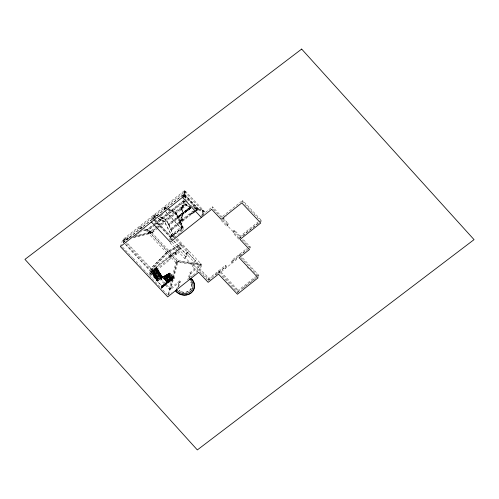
<?xml version="1.0" encoding="UTF-8"?>
<svg xmlns="http://www.w3.org/2000/svg" width="499" height="499" viewBox="0 0 499 499"><rect width="100%" height="100%" fill="white"/><g stroke="black" fill="none" stroke-linecap="round" stroke-linejoin="round"><path stroke-width="0.37" stroke-dasharray="2.5 1.87" d="M170.315 237.499L181.43 228.679L183.407 200.33M183.62 197.305L183.832 194.286L123.365 242.283L124.956 243.967M170.409 237.218L181.517 228.399L183.495 200.118M183.707 197.061L183.925 194.005L123.459 242.003L125.056 243.699M133.807 237.243L150.08 232.964L150.592 231.237L147.286 229.796L183.875 200.717M120.415 246.618L122.71 239.632L184.724 190.4L204.347 211.264L202.875 215.73L202.164 214.975L203.636 210.509L192.096 206.349M123.365 242.283L124.195 239.769L129.372 238.41M152.108 219.903L153.717 215.013L154.428 215.768L153.692 218.007M152.825 218.899L153.648 216.385L152.944 215.63L156.293 217.29M153.137 219.679L153.598 218.281L171.095 236.882M163.934 210.079L164.764 207.565L164.052 206.811L167.564 208.339M151.852 269.179L151.078 269.791L167.121 253.236L169.504 251.346L182.085 245.177L168.282 252.313L151.852 269.179L149.65 275.878L169.803 259.879L171.182 255.688M151.359 272.616L156.58 268.368L151.359 272.616L156.056 279.683L161.271 275.436L156.1 279.546M156.711 267.951L151.503 272.192L156.667 268.088L156.243 267.452M170.527 279.877L170.296 280.563L170.77 281.062L171.045 280.238L166.273 275.348L168.338 273.708L173.066 278.735L172.548 279.141L167.82 274.119L172.835 279.428L174.475 277.931L169.747 272.897L167.215 274.806L171.987 279.702L171.469 280.107L166.454 274.787L164.389 276.427L169.161 281.324L168.643 281.735L163.628 276.415L157.472 281.193L152.357 273.477L157.565 269.235L156.15 267.726M156.287 267.308L155.551 269.541L150.38 273.652L162.206 286.214L161.47 288.447L165.194 292.408M151.79 273.259L157.004 269.017L151.833 273.121M157.098 268.73L156.193 267.589M152.214 273.901L157.435 269.66L152.257 273.764M157.565 269.235L152.357 273.477M151.409 272.479L150.935 271.974L156.106 267.869L157.996 269.878L152.781 274.119M153.068 275.186L158.283 270.938L153.112 275.049M156.53 268.512L158.376 270.658L153.205 274.762M182.659 196.687L184.724 190.4L185.173 198.097M182.684 197.779L184.655 191.772L185.16 199.787M153.492 275.828L158.713 271.581L153.542 275.691M156.96 269.154L158.801 271.3L153.636 275.404M169.629 239.595L171.145 234.985L182.254 226.166L180.264 221.862L195.159 210.035M152.226 278.623L160.996 287.948L161.645 285.983L156.443 280.457L161.701 276.078L160.447 278.723L161.395 279.727L162.693 276.945L160.846 274.793L155.676 278.904M153.923 276.471L159.137 272.223L153.966 276.334M159.231 271.943L157.385 269.797M169.947 240.375L171.918 234.368L175.848 238.547M154.347 277.113L159.568 272.866L154.397 276.976M152.644 274.544L157.859 270.302L159.655 272.585L154.49 276.689M180.669 209.717L182.048 205.526L182.565 205.12L183.039 205.619L181.661 209.811L181.143 210.222L180.669 209.717L181.187 209.306L182.565 205.12M158.239 271.082L160.085 273.227L154.915 277.332M171.02 240.013L172.629 235.123M181.143 210.222L182.522 206.031L183.039 205.619M155.201 278.398L160.422 274.151L155.251 278.261M158.663 271.724L160.51 273.87L155.345 277.974M159.094 272.367L160.94 274.512L155.769 278.617M173.234 237.942L174.114 235.26M161.364 275.155L159.518 273.009M160.447 278.723L161.09 276.764L162.038 277.768L161.395 279.727M154.777 277.756L159.992 273.508L161.788 275.797L156.624 279.902M182.229 217.215L181.711 217.62L180.332 221.812L179.865 221.313L181.237 217.121L181.755 216.709L182.229 217.215L180.85 221.4L170.702 229.453L171.407 230.214L195.92 210.746M160.372 274.294L162.219 276.44L157.048 280.557M179.865 221.313L180.376 220.901L181.755 216.709M125.586 244.267L151.122 271.412L180.576 248.028L179.104 252.494L176.004 254.958L175.299 254.203L178.399 251.739L179.777 247.554L150.318 270.938L148.939 275.13L169.092 259.124L170.471 254.939M163.628 276.415L168.313 281.579L168.83 281.168L164.102 276.14L162.038 277.768M164.102 276.14L168.781 281.305L169.298 280.9L164.57 275.872L169.585 281.193L170.103 280.781L165.331 275.885L167.87 273.976M160.996 287.948L162.156 285.571L162.63 286.077L161.47 288.447M171.045 280.238L170.527 280.65L165.512 275.329L170.24 280.357M162.032 287.125L162.674 285.166L163.148 285.665L162.506 287.63L162.032 287.125L163.192 284.754L163.666 285.26L162.506 287.63M165.799 275.616L170.097 280.008L169.261 281.38L169.735 281.885L170.527 280.65M165.986 275.061L170.714 280.089L165.986 275.061L163.965 276.558L168.219 281.087L167.19 283.02L167.664 283.519L168.643 281.735M170.932 240.106L180.052 232.871L182.254 226.166L183.676 227.669L182.353 231.692M166.454 274.787L171.138 279.958L171.656 279.546L166.928 274.519L164.907 276.016L169.155 280.55L168.225 282.203L168.699 282.708L169.585 281.193M162.555 277.357L167.284 282.384L164.695 284.436L163.535 286.806L163.067 286.307L163.709 284.343L167.277 281.629L162.973 277.238L165.512 275.329M166.928 274.519L171.606 279.683L172.598 279.003M163.067 286.307L164.227 283.937L164.695 284.436M181.199 232.278L182.965 226.92L180.264 221.862M163.535 286.806L164.183 284.848L163.709 284.343L161.645 285.983M164.096 285.484L164.739 283.526L165.213 284.025L164.57 285.989L164.096 285.484L165.256 283.114L165.73 283.619L164.57 285.989M167.683 274.531L171.98 278.922L171.332 279.739L171.806 280.245L172.454 279.428L167.396 274.244L172.124 279.272M168.338 273.708L173.022 278.872L173.54 278.461L168.812 273.433L166.791 274.937L171.038 279.465L170.814 280.151L171.288 280.656L170.77 281.062M168.812 273.433L173.49 278.604L174.008 278.192L169.28 273.165L173.958 278.342L174.475 277.931M175.299 254.203L176.216 251.409L176.927 252.163L176.004 254.958M165.649 284.255L166.292 282.297L166.766 282.796L166.117 284.761L165.599 285.166L166.248 283.207L165.774 282.708L165.132 284.667L165.649 284.255L166.117 284.761M169.747 272.897L168.113 274.394L172.835 279.428M161.227 275.579L167.371 282.11L166.641 284.336L166.167 283.831L166.766 282.035L162.512 277.506L164.57 275.872M157.522 281.056L162.693 276.945L167.745 282.135M167.19 283.02L167.701 281.498L163.491 276.826L168.219 281.866L167.664 283.519M168.313 281.579L162.206 286.214M169.161 281.324L168.699 282.708M169.722 280.769L165.044 275.598L169.722 280.769L170.714 280.089M170.103 280.781L169.735 281.885M171.138 279.958L170.296 280.563M171.469 280.107L171.288 280.656M171.987 279.702L171.806 280.245M165.724 292.969L167.851 295.233L170.059 288.528L177.026 261.613L200.286 264.526L200.997 265.281L198.908 271.637M168.381 294.79L169.991 289.9L177.108 261.133L150.218 232.546L149.064 232.079L150.536 231.18L178.96 261.401L176.577 263.291L148.209 233.133L134.711 236.576M184.78 258.526L186.982 251.827L188.535 250.592L186.333 257.297L184.78 258.526L179.104 252.494M178.561 287.056L180.326 281.692L179.615 280.937L177.413 287.642L176.216 288.59M200.879 217.159L202.862 211.121L203.636 210.509M178.268 286.8L179.808 282.103M202.469 215.231L203.567 211.875L204.347 211.264L193.481 207.347M179.615 280.937L169.28 289.146L175.866 262.536L178.249 260.646L201.066 263.915L189.951 272.735L187.749 279.44L190.138 277.544M193.125 275.167L197.311 271.849L192.346 266.572L193.905 261.819L195.458 260.59L187.892 252.55L186.339 253.779L193.905 261.819M212.087 208.027L212.499 206.773L221.955 216.828M189.121 278.18L190.662 273.489L201.771 264.67L175.717 236.963M189.414 278.442L191.179 273.078M192.346 266.572L193.893 265.343L195.458 260.59M197.311 271.849L199.513 265.144L174.575 238.628M208.276 279.053L225.585 265.306L226.297 266.061L208.987 279.808L199.525 269.753L200.305 269.136L201.771 264.67L177.108 261.133L177.738 262.368L170.764 289.283L127.364 243.144M193.893 265.343L208.314 280.675L209.05 278.436L200.305 269.136M221.094 220.358L226.833 226.459L227.563 224.226L228.342 223.608L223.184 218.125M228.342 223.608L227.606 225.847L226.833 226.459M217.876 273.084L218.612 270.845L238.235 291.709L258.906 275.298L241.566 256.866M242.009 202.301L242.626 200.417L261.538 220.521L261.127 221.781M218.768 273.277L219.323 271.599M261.538 220.521L240.094 237.549L239.358 239.782L232.977 232.996L233.713 230.763L234.486 230.145L240.867 236.931M234.486 230.145L233.75 232.378L232.977 232.996M215.487 274.98L224.856 267.545L225.585 265.306M226.297 266.061L225.56 268.3L224.856 267.545M238.092 256.698L233.014 260.728L232.278 262.967L231.573 262.212L232.303 259.973L247.049 248.271M222.448 220.365L239.426 238.416L240.162 236.177L258.245 221.818M238.728 256.112L239.283 254.434L239.994 255.189M249.912 248.24L250.323 246.986L242.926 239.121M230.8 285.384L237.561 292.576L238.297 290.337L220.096 270.988L219.36 273.221L238.478 258.039M258.488 276.552L258.906 275.298M170.814 280.151L171.98 278.922M167.277 281.629L166.167 283.831M166.641 284.336L168.169 281.23L169.155 280.55M168.225 282.203L168.643 280.956M169.261 281.38L169.585 280.419M171.332 279.739L171.469 279.334M173.353 279.016L168.668 273.857M154.628 223.458L184.062 200.062M195.252 210.909L197.149 209.561L195.14 208.339L195.914 207.727L197.055 209.842L198.184 208.545L185.69 195.259L183.726 197.361M133.171 237.898L148.914 233.888L185.616 204.44L187.711 204.771M195.458 211.457L197.797 209.798L196.35 209.093L197.217 208.195L185.722 195.795L184.948 196.406L183.794 195.452L182.59 196.406M152.064 232.808L153.449 231.605L151.434 231.573L152.064 232.808L150.218 232.546L148.209 233.133L154.671 227.9M183.32 197.18L185.69 195.259M183.002 196.587L184.998 195.047M168.699 209.293L172.23 210.84L184.811 200.854M167.926 209.904L175.143 213.067L178.48 217.227L191.329 207.771L169.167 225.367L168.912 224.818L178.48 217.227L176.621 213.21L175.149 211.645L171.899 210.229L172.642 211.021L185.223 201.035L185.478 204.858L190.574 206.698M169.167 225.367L168.207 224.07L190.499 206.748M168.456 224.612L190.618 207.016L177.002 217.084L177.706 217.838L178.729 217.77L180.719 222.074L178.024 217.015L177.002 217.084L175.143 213.067M193.119 210.909L170.452 228.91L170.695 229.459M195.009 210.721L171.157 229.665L171.407 230.214M195.608 210.247L196.806 209.299L183.794 195.452L184.967 194.573M155.632 279.041L160.803 274.937M195.265 211.345L197.797 209.798L197.485 209.187L196.35 209.093L197.791 208.127L184.948 196.406L185.69 195.315M160.896 215.487L162.655 214.096M135.896 235.434L137.106 234.474M137.712 233.994L139.527 232.553M140.132 232.072L142.546 230.158M159.474 216.716L163.104 213.834M145.658 230.582L152.245 225.355M154.74 224.687L147.585 230.37L144.766 228.692M155.339 224.213L171.463 211.451L170.714 210.659L167.202 209.131M155.152 224.868L147.997 230.544L147.286 229.796M155.744 224.394L171.874 211.632L171.126 210.84L174.382 212.256L175.854 213.822L177.706 217.838L191.329 207.771M155.264 227.432L185.491 203.436L186.963 205.002L188.41 205.519M150.592 231.237L148.209 233.133L149.313 232.154L177.738 262.368L200.997 265.281M148.914 233.888L157.204 227.307M157.796 226.833L186.252 204.247M157.703 228.224L150.785 233.719L150.218 232.546M158.314 227.744L186.963 205.002L184.717 204.047L184.487 200.218M196.438 208.807L197.217 208.195L197.485 209.187L195.14 208.339L197.055 209.842L197.797 209.798L196.425 209.1M182.965 226.92L171.856 235.74L165.001 222.429L163.529 220.864L157.353 217.814M172.56 236.495L183.676 227.669M202.164 214.975L212.499 206.773M212.437 208.139L213.21 207.528M170.016 256.336L176.216 251.409M180.482 248.309L151.072 271.55L151.546 272.055M170.72 257.085L176.927 252.163M222.566 216.341L242.626 200.417M243.337 201.166L242.564 201.783L260.765 221.138M152.825 273.982L157.996 269.878M222.535 219.335L226.153 216.466M153.255 274.625L158.42 270.52M153.68 275.267L158.85 271.163M154.06 276.047L159.275 271.805M154.534 276.552L159.705 272.448M154.958 277.195L160.129 273.09M155.389 277.837L160.553 273.733M155.813 278.479L160.984 274.375M156.193 279.259L161.408 275.018M156.667 279.764L161.838 275.66M156.443 280.457L161.09 276.764M157.098 280.407L162.262 276.303M168.219 281.087L167.227 281.773L166.672 283.426L167.146 283.931M169.111 280.688L170.097 280.008M162.63 286.077L163.148 285.665M163.666 285.26L164.183 284.848M171.038 279.465L170.053 280.145L169.779 280.968L170.253 281.473M167.701 282.272L168.219 281.866M169.255 281.037L169.772 280.625M172.922 278.386L171.937 279.066L172.317 279.833M172.411 279.571L172.928 279.159M180.326 281.692L169.991 289.9L122.71 239.632L129.459 237.911M167.851 295.233L171.438 292.389M190.737 277.07L192.527 275.641M239.426 238.416L259.324 222.616M249.619 246.232L248.839 246.849L242.152 239.738M239.214 255.806L247.897 248.914M248.502 248.433L250.323 246.986M208.314 280.675L211.9 277.824M231.573 262.212L238.547 256.673M239.745 255.725L246.313 250.504M237.524 290.954L255.026 277.057M255.625 276.583L257.422 275.161M237.561 292.576L238.759 291.622M242.944 288.303L256.087 277.868M172.642 211.021L175.91 212.455L177.981 216.691L190.618 207.016M178.48 217.227L191.279 207.447L186.183 205.613L184.717 204.047M163.079 218.618L161.919 217.645L163.079 218.618L161.09 220.084L159.992 219.204L161.146 220.109M194.872 211.875L191.367 214.364L190.824 214.046L194.622 211.358M177.981 216.691L191.279 207.447M190.824 214.046L194.629 211.732M197.217 208.195L196.095 208.545L185.722 195.795M196.35 209.093L198.184 208.545M131.63 236.875L123.484 239.015L126.84 242.576M135.335 235.902L149.369 232.21L143.544 229.659M127.919 239.239L123.421 240.387L185.435 191.154L185.971 199.731M184.218 195.627L184.948 196.406L183.794 195.452M191.485 205.831L191.129 205.214M193.868 207.883L202.862 211.121M194.573 208.638L203.567 211.875L183.95 191.017L184.337 197.654M166.791 208.956L163.279 207.428L163.984 208.183L167.521 209.73M167.976 208.52L171.488 210.048L172.23 210.84M158.002 215.93L154.49 214.402L158.021 216.391M159.817 216.722L165.581 219.236L167.053 220.801L173.403 234.505M164.764 207.565L168.294 209.112M159.848 217.196L166.348 220.047L172.698 233.75L175.18 236.395M160.703 219.953L160.029 219.136L161.115 220.134L160.397 219.317M142.951 227.893L139.433 226.353L140.144 227.107L143.662 228.648M144.068 228.829L151.297 231.991M141.728 228.866L138.211 227.326L138.922 228.08L142.44 229.615M142.851 229.796L150.08 232.964M153.648 216.385L157.023 218.063M158.083 218.587L164.296 221.675L171.145 234.985L174.07 238.092M196.818 208.944L196.095 208.545L196.899 207.852L197.791 208.127L196.095 208.545L197.149 209.561M166.809 281.885L167.284 282.384M213.478 209.249L222.348 218.681M222.872 219.236L227.563 224.226M233.713 230.763L240.094 237.549M184.193 195.153L184.917 195.926M240.774 257.465L249.619 266.865M250.136 267.42L258.126 275.91M186.476 200.267L187.487 201.34M247.323 267.439L248.365 268.549M182.048 205.526L182.522 206.031M232.303 259.973L233.014 260.728M181.187 209.306L181.661 209.811M181.237 217.121L181.711 217.62M178.024 217.015L178.729 217.77M180.376 220.901L180.85 221.4M182.896 228.286L181.48 226.777L179.49 222.479L182.191 227.532M165.088 210.927L181.517 228.399M166.055 212.331L181.43 228.679M221.961 275.984L230.282 284.829M180.052 232.871L180.763 233.619M168.207 224.07L168.912 224.818M170.446 228.916L171.151 229.671M176.353 239.083L187.761 251.209L185.553 257.914L193.119 265.955M154.752 219.13L171.182 236.601M153.979 219.747L171.937 238.84M173.97 241.005L186.252 254.06M153.885 220.028L172.947 240.293M173.471 240.849L186.158 254.34M171.912 241.965L186.333 257.297M169.991 242.807L178.399 251.739M189.951 272.735L190.662 273.489M169.092 259.124L169.803 259.879M169.66 273.165L174.388 278.192M168.743 281.792L169.217 282.297M167.708 282.609L168.182 283.114M160.965 278.311L161.907 279.321M164.614 285.079L165.088 285.578M125.48 244.529L152.401 273.34M163.578 285.896L164.052 286.401M162.549 286.713L163.023 287.218M161.514 287.536L161.988 288.035M122.517 247.036L132.559 257.709M133.09 258.27L139.427 265.013M139.957 265.574L143.126 268.949M143.656 269.51L151.715 278.074M160.029 219.136L160.753 219.916M186.183 205.613L185.491 203.436M191.585 284.025A7.847 7.136 18.2 0 1 188.959 290.954A7.847 7.136 18.2 0 1 180.969 291.634M180.301 291.304A7.847 7.136 18.2 0 1 179.072 290.48M190.811 282.066A7.847 7.136 18.2 0 1 191.391 283.357M191.616 283.931A7.847 7.136 18.2 0 1 188.99 290.861A7.847 7.136 18.2 0 1 180.994 291.541M180.332 291.21A7.847 7.136 18.2 0 1 179.104 290.387M190.843 281.972A7.847 7.136 18.2 0 1 191.423 283.264M163.167 276.683L167.839 281.848L163.167 276.683M166.41 252.488L150.367 269.036L167.57 251.565L181.374 244.423L168.793 250.592L166.41 252.488M177.962 218.387L177.251 217.633L179.952 222.685L177.962 218.387"/><path stroke-width="0.75" d="M175.48 290.636L175.448 290.73A10.654 9.687 18.2 0 0 191.067 292.938A10.654 9.687 18.2 0 0 190.949 278.423L189.944 279.147A9.25 8.408 18.2 0 1 190.15 291.84A9.25 8.408 18.2 0 1 176.509 289.813L175.48 290.636A10.654 9.687 18.2 0 0 191.098 292.844A10.654 9.687 18.2 0 0 190.98 278.33M201.34 217.489L182.428 197.386L120.415 246.618L167.695 296.88L198.702 272.267L208.158 282.322L218.493 274.113L237.405 294.223L258.077 277.812L239.164 257.702L249.5 249.5L240.044 239.445L260.715 223.034L241.803 202.931L221.132 219.342L211.676 209.287L170.334 242.109L151.422 221.999M301.664 49.077L24.95 259.361L197.33 449.923L474.05 239.632L301.664 49.077"/></g></svg>
